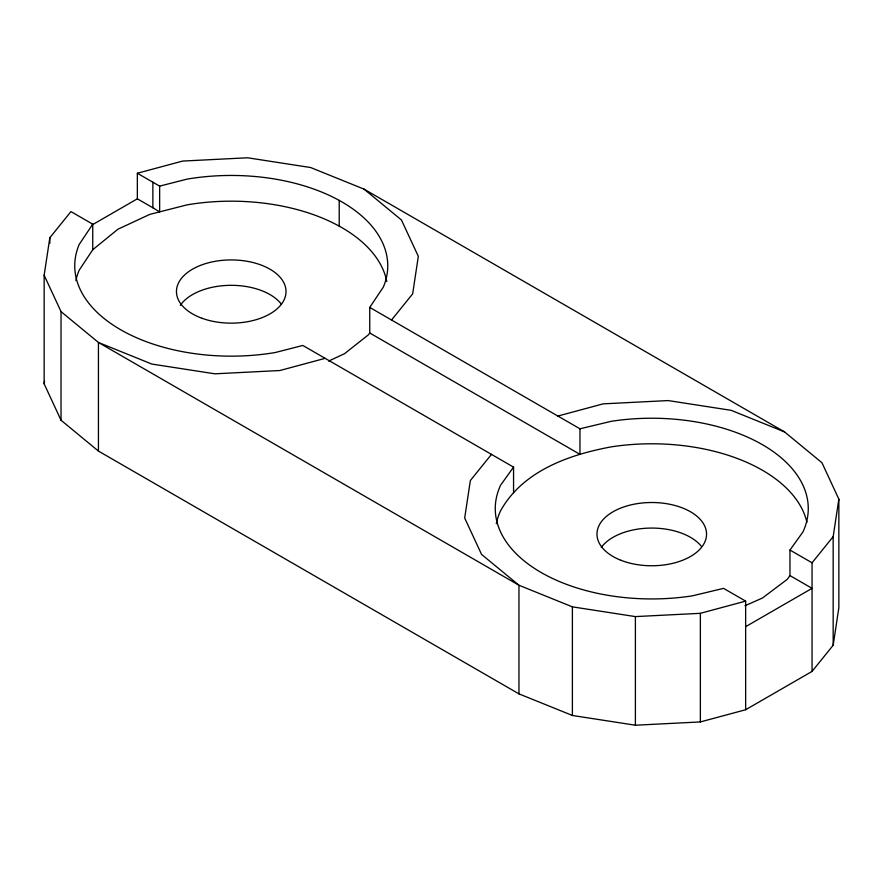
<?xml version="1.0" encoding="UTF-8"?>
<svg xmlns="http://www.w3.org/2000/svg" width="883" height="883" viewBox="0 0 883 883"><rect width="100%" height="100%" fill="white"/><g stroke="black" fill="none" stroke-linecap="round" stroke-linejoin="round"><path stroke-width="1.32" d="M92.296 224.823L137.351 198.807L137.351 173.256L182.638 161.07L247.604 157.781L310.606 167.527L364.039 189.128L784.557 431.919L821.963 462.758L838.85 499.138L838.85 607.747L833.166 645.263L812.051 671.411L745.649 709.744L700.362 721.93L635.396 725.219L572.394 715.473L518.961 693.872L98.443 451.081L61.026 420.231L44.15 383.862L44.15 275.253L49.834 237.737L70.949 211.589L92.748 224.183L92.748 249.734L79.139 270.253A156.501 90.353 0 0 0 75.894 280.584M49.834 243.233L49.834 237.737M61.026 420.231L61.037 311.622L44.15 275.253M98.443 451.081L98.443 342.472L61.037 311.622M386.776 281.522A156.501 90.353 0 0 0 187.119 204.845L159.646 211.865L152.869 207.77L152.869 182.218L137.351 173.256M152.869 182.218L159.646 186.125L159.646 211.865L149.757 214.403L117.947 229.205L92.748 249.734M513.553 492.681L513.553 467.129L302.836 345.463L275.364 352.494A156.501 90.342 0 0 1 123.267 331.202A156.501 90.342 0 0 1 79.15 244.514L92.748 224.183M745.649 709.744L745.649 601.124L723.563 588.376L692.272 595.859A156.501 90.353 0 0 1 500.595 485.197L513.553 467.129M44.15 383.862L44.558 381.18M833.166 645.263L833.166 536.643L838.85 499.138M328.631 361.092L344.525 353.697L368.619 334.646L369.734 332.979L369.734 307.416L383.343 287.085A156.501 90.342 0 0 0 339.227 200.408A156.501 90.342 0 0 0 187.119 179.117L159.646 186.125M744.976 605.76L762.426 598.034L787.294 579.314L789.965 575.595L789.965 550.043L802.934 531.974A156.501 90.353 0 0 0 611.257 421.312L579.954 428.796L369.734 307.416M391.533 320.01L412.648 293.862L418.332 256.346L401.445 219.977L364.039 189.128M491.478 454.381L470.363 480.518L464.679 518.034L481.555 554.403L518.961 585.252L572.394 606.853L635.396 616.599L700.362 613.321L745.649 601.124M812.051 671.411L812.051 562.791L833.166 536.643M745.649 626.676L812.051 588.343L789.965 575.595M325.132 358.343L279.845 370.529L214.878 373.818L151.876 364.072L98.443 342.472L518.961 585.252L518.961 693.872M557.868 416.048L603.155 403.851L668.133 400.573L731.124 410.319L784.557 431.919M789.965 550.043L812.051 562.791M137.351 198.807L152.869 207.77M369.734 332.979L579.954 454.348L579.954 428.796M700.362 613.321L700.362 721.93M635.396 616.599L635.396 725.219M572.394 606.853L572.394 715.473M339.215 200.397L339.215 226.136M496.312 523.663A156.501 90.353 0 0 1 500.595 510.76C522.736 470.97 568.917 454.712 611.257 446.864A156.501 90.353 0 0 1 806.919 522.35M601.334 547.339A54.779 31.622 0 0 1 650.451 528.078A54.779 31.622 0 0 1 701.102 545.959M180.287 305.352A54.779 31.611 0 0 1 230.308 285.33A54.779 31.611 0 0 1 281.489 304.337M620.926 560.275A54.779 31.622 0 0 0 706.389 536.489A54.779 31.622 0 0 0 627.968 505.65A54.779 31.622 0 0 0 620.926 560.275M202.019 318.277A54.779 31.611 0 0 0 285.971 292.77A54.779 31.611 0 0 0 205.728 263.564A54.779 31.611 0 0 0 202.019 318.277"/></g></svg>
